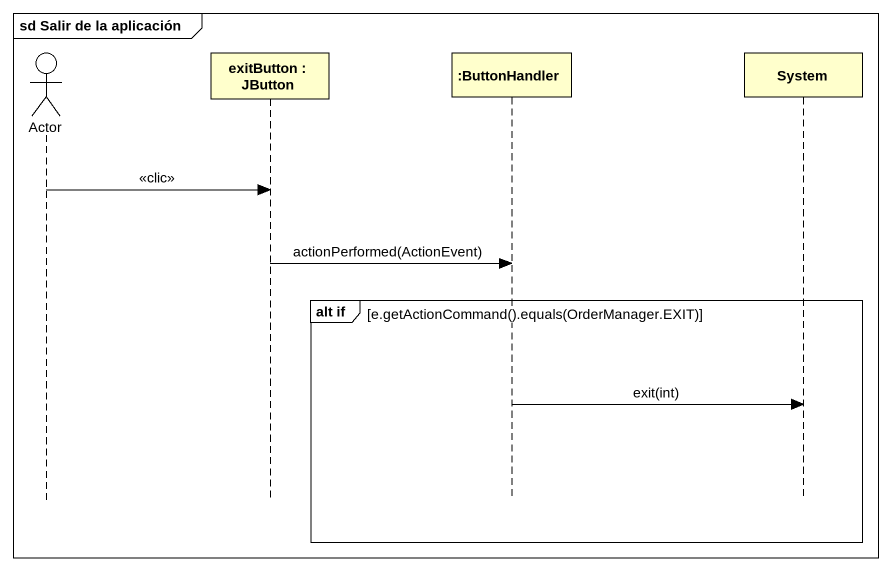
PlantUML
@startuml
mainframe sd Salir de la aplicación
hide footbox
actor "Actor" as Actor_
participant "exitButton : JButton" as exitButton
participant ":ButtonHandler" as ButtonHandler
participant System

Actor_ -> exitButton : <<clic>>
exitButton -> ButtonHandler : actionPerformed(ActionEvent)
group alt if [e.getActionCommand().equals(OrderManager.EXIT)]
  ButtonHandler -> System : exit(int)
end
@enduml
